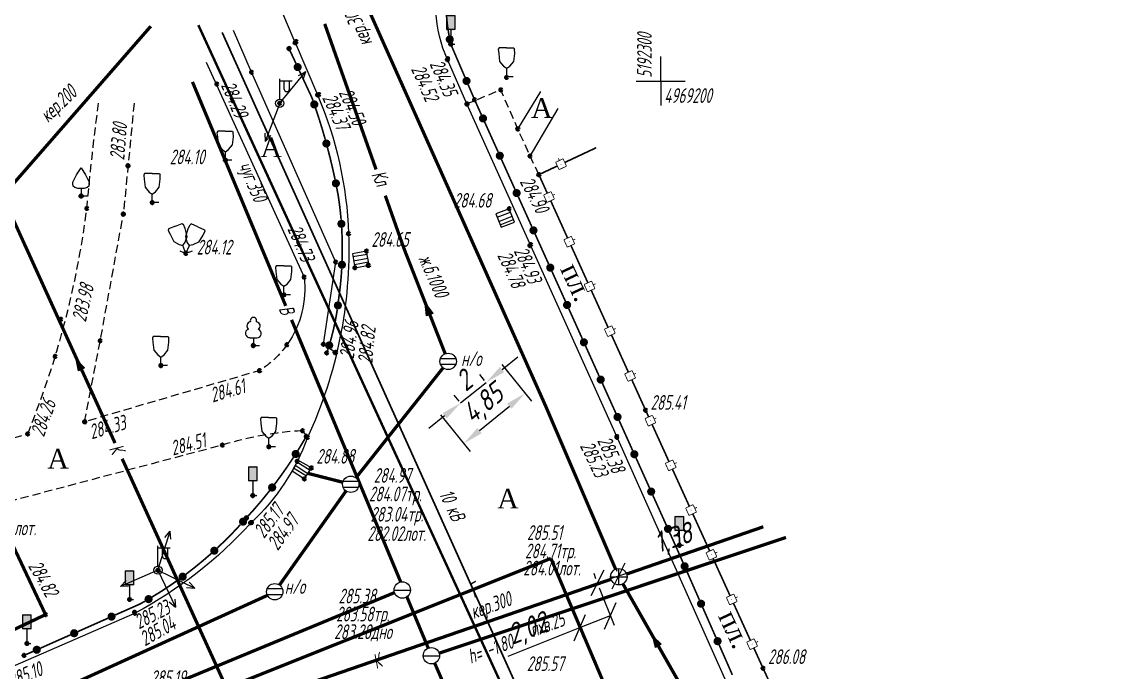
# Model space of a CAD drawing. Header units: metres. Extents: x 1687 to 3282, y 1191 to 1671.
# Drawn here: x 1849.5 to 1916.3, y 1559.3 to 1599 of the extents above; entities that cross this region are included whole.
import ezdxf

# ---------------------------------------------------------------- set-up
doc = ezdxf.new("R2010")
doc.units = ezdxf.units.M
doc.set_wipeout_variables(frame=1)
for name, pattern in [('COMMUN', [6, 5, -1]), ('DASHED', [0.75, 0.5, -0.25]), ('DASHEDX2', [1.5, 1, -0.5])]:
    doc.linetypes.add(name, pattern=pattern)
for name, color, linetype, lineweight, transparency in [('51361400', 7, 'Continuous', 18, 0.65), ('51361800', 7, 'Continuous', 18, 0.65), ('51361810', 7, 'Continuous', 18, 0.65), ('51472300', 7, 'Continuous', 18, 0.65), ('71133100', 7, 'Continuous', 18, 0.65), ('71133200', 7, 'Continuous', 18, 0.65), ('71133300', 7, 'Continuous', 18, 0.65), ('82211000', 7, 'Continuous', 18, 0.65), ('82212000', 7, 'Continuous', 18, 0.65), ('Commun', 7, 'Continuous', 18, 0.65), ('GEO_POINTS', 7, 'Continuous', 18, 0.65), ('Grid', 7, 'Continuous', 18, 0.65), ('Otm', 7, 'Continuous', 18, 0.65), ('Sit', 7, 'Continuous', 18, 0.65), ('Text', 7, 'Continuous', 18, 0.65), ('Text_com', 7, 'Continuous', 18, 0.65), ('Us_znak', 7, 'Continuous', 18, 0.65), ('Us_znak_fon', 7, 'Continuous', 18, 0.65), ('Рамка и сетка', 7, 'Continuous', 18, 0.65)]:
    doc.layers.add(name, color=color, linetype=linetype, lineweight=lineweight, transparency=transparency)
doc.styles.add('eskd', font='ESKD1.shx', dxfattribs={"width": 1.2, "oblique": 15})
doc.styles.get("Standard").update_dxf_attribs({"font": 'GOST_0.TTF', "oblique": 15})
doc.styles.add('style1', font='times.ttf', dxfattribs={"height": 1})
doc.linetypes.add('KABELww_500', pattern='A,0.0001,-0.4,[131,ltypeshp.shx,S=0.4,R=90,X=0.4,Y=-0.4],0.2,[131,ltypeshp.shx,S=0.2,R=90,X=0.4,Y=-0.2],3.6,[131,ltypeshp.shx,S=0.2,R=-90,X=-0.4,Y=0.2],0.2,[131,ltypeshp.shx,S=0.4,R=-90,X=-0.4,Y=0.4],-0.8,4,-0.4', length=9.6001)
doc.linetypes.add('ПОДЗ_ЛИНИИ_СВЯЗИ', pattern='A,4.8,-0.2,[133,ltypeshp.shx,S=0.2,R=0,X=-0.2,Y=0],-0.2,4.8,-2', length=12)
doc.dimstyles.new('ISO-25', dxfattribs={"dimtxt": 2.5, "dimasz": 2.5, "dimexe": 1.25, "dimexo": 0.625, "dimtad": 1, "dimtxsty": 'Standard', "dimcen": 2.5, "dimadec": 0, "dimazin": 0, "dimtfac": 1, "dimtmove": 0, "dimatfit": 3, "dimfxl": 1, "dimarcsym": 0})

# ---------------------------------------------------------------- blocks, each defined once
blk = doc.blocks.new('71133200')
for p, q in [((-0.924145, 3.560442), (-1.024145, 3.360442)), ((-1.024145, 3.360442), (-0.977382, 2.864397)), ((-0.977382, 2.864397), (-0.861899, 1.88241)), ((-0.024145, 3.560442), (-0.924145, 3.560442)), ((-0.024145, 3.560442), (0.875855, 3.560442)), ((0.861899, 1.88241), (0.975974, 2.864397)), ((0.875855, 3.560442), (0.958164, 3.395824)), ((0.975974, 2.864397), (0.958164, 3.395824)), ((-0.861899, 1.88241), (-0.374616, 1.28565)), ((0.401375, 1.321765), (0.861899, 1.88241)), ((-0.374616, 1.28565), (0, 1.039723)), ((0, 1.039723), (0.401375, 1.321765)), ((0, 0), (0, 1.039723)), ((0.8, 0), (0, 0))]:
    blk.add_line(p, q)
at = {"style": 'eskd', "oblique": 14.99997778}
blk.add_attdef('Z', (1.873004, -0.239356), '', height=2, dxfattribs=at)
blk = doc.blocks.new('71133100')
for p, q in [((-0.39, 0.96), (0.43, 0.96)), ((0, 0.96), (0, 0)), ((0, 0), (0.75, 0))]:
    blk.add_line(p, q)
for centre, radius, start, end in [((-0.26, 2.38), 0.52, 101.09, 227.21), ((0.01, 3.04), 0.39, 339.52, 198.62), ((0.33, 2.4), 0.5, 301.87, 85.62), ((-0.44, 1.5), 0.538, 107.1058, 275.2306), ((0.46, 1.48), 0.52, 267.04, 76.7)]:
    blk.add_arc(centre, radius, start, end)
at = {"style": 'eskd', "oblique": 15}
blk.add_attdef('Z', (1.7, -0.17), '', height=2, dxfattribs=at)
blk = doc.blocks.new('71133300')
for p, q in [((0, 0.91), (0, 0)), ((0, 0), (0.76, 0))]:
    blk.add_line(p, q)
blk.add_lwpolyline([(0, 0.91), (-0.38, 0.91), (-0.76, 1.03), (-0.95, 1.21), (-1.01, 1.47), (-0.99, 1.69), (-0.54, 2.57), (0, 3.42), (0.54, 2.57), (0.99, 1.69), (1.01, 1.47), (0.95, 1.21), (0.76, 1.03), (0.39, 0.91)], close=True)
at = {"style": 'eskd', "oblique": 15}
blk.add_attdef('Z', (1.77, -0.69), '', height=2, dxfattribs=at)
blk = doc.blocks.new('51472300')
for p, q in [((0, 0.5), (0, 3)), ((0, 2.75), (1.5, 2.75)), ((0.54, 1.74), (0.54, 2.75)), ((1.2, 1.74), (1.2, 2.75))]:
    blk.add_line(p, q)
at = {"color": 7}
for radius in [0.5, 0.05]:
    blk.add_circle((0, 0), radius, dxfattribs=at)
blk.add_arc((0.87, 1.75), 0.331, 182.1567, 357.8433)
at = {"oblique": 15}
blk.add_attdef('Z', (1.02, -1.37), '', height=2, dxfattribs=at)
blk = doc.blocks.new('*U57')
at = {"layer": '82212000', "linetype": 'Continuous', "ltscale": 0.5}
blk.add_hatch(color=256, dxfattribs=at).paths.add_polyline_path([(5192293.89, 4969194.909, 1), (5192293.935, 4969194.93, 1)], flags=0)
at = {"layer": '82212000', "ltscale": 0.5, "const_width": 0.1}
blk.add_lwpolyline([(5192294.139, 4969195.026), (5192296.057, 4969195.926)], dxfattribs=at)
at = {"layer": '82212000', "linetype": 'Continuous', "ltscale": 0.5, "const_width": 0.05}
for points in [[(5192293.58, 4969195.04), (5192294.033, 4969195.252)], [(5192293.793, 4969194.587), (5192293.58, 4969195.04)], [(5192293.807, 4969195.146), (5192293.743, 4969195.282)], [(5192294.033, 4969195.252), (5192294.245, 4969194.799)], [(5192294.245, 4969194.799), (5192293.793, 4969194.587)]]:
    blk.add_lwpolyline(points, dxfattribs=at)
at = {"layer": '82212000', "linetype": 'Continuous', "ltscale": 0.5, "flags": 128}
blk.add_lwpolyline([(5192292.555, 4969194.282, 0.1, 0.1, 0), (5192293.686, 4969194.813, 0, 0, 0)], format="xyseb", dxfattribs=at)
blk = doc.blocks.new('*U63')
at = {"layer": '82211000', "linetype": 'Continuous', "ltscale": 0.5}
for points in [[(5192277.708, 4969201.079, 1), (5192277.919, 4969200.626, 1)], [(5192278.75, 4969198.807, 1), (5192278.913, 4969198.334, 1)], [(5192279.504, 4969196.424, 1), (5192279.636, 4969195.941, 1)], [(5192280.099, 4969193.996, 1), (5192280.198, 4969193.506, 1)], [(5192280.471, 4969191.526, 1), (5192280.507, 4969191.027, 1)], [(5192280.533, 4969189.028, 1), (5192280.509, 4969188.528, 1)], [(5192280.304, 4969186.54, 1), (5192280.239, 4969186.044, 1)], [(5192279.815, 4969184.09, 1), (5192279.669, 4969183.612, 1)]]:
    blk.add_hatch(color=256, dxfattribs=at).paths.add_polyline_path(points, flags=0)
at = {"layer": '82211000', "linetype": 'Continuous', "ltscale": 0.5, "flags": 128}
blk.add_lwpolyline([(5192277.285, 4969201.985, 0.1, 0.1, 0), (5192277.708, 4969201.079, 0, 0, 0)], format="xyseb", dxfattribs=at)
at = {"layer": '82211000', "linetype": 'Continuous', "ltscale": 0.5}
for points in [[(5192277.919, 4969200.626, 0.1, 0.1, 0), (5192278.688, 4969198.979, 0.1, 0.1, -0.00121), (5192278.749, 4969198.807, 0, 0, 0)], [(5192280.198, 4969193.506, 0.1, 0.1, -0.00351), (5192280.296, 4969192.984, 0.1, 0.1, -0.017337), (5192280.47, 4969191.526, 0, 0, 0)], [(5192280.508, 4969188.528, 0.1, 0.1, -0.022448), (5192280.313, 4969186.638, 0.1, 0.1, -0.00164), (5192280.302, 4969186.54, 0, 0, 0)]]:
    blk.add_lwpolyline(points, format="xyseb", dxfattribs=at)
at = {"layer": '82211000', "linetype": 'Continuous', "ltscale": 0.5, "const_width": 0.1}
for points in [[(5192278.912, 4969198.334, -0.013212), (5192279.503, 4969196.424, -0.013212)], [(5192279.635, 4969195.941, -0.013212), (5192280.098, 4969193.996, -0.013212)], [(5192280.506, 4969191.027, -0.023611), (5192280.531, 4969189.028, -0.023611)], [(5192280.237, 4969186.044, -0.033313), (5192279.813, 4969184.091, -0.033313)]]:
    blk.add_lwpolyline(points, format="xyb", dxfattribs=at)
at = {"layer": '82211000', "ltscale": 0.5, "const_width": 0.1}
blk.add_lwpolyline([(5192279.667, 4969183.613, -0.003812), (5192279.594, 4969183.396, -0.003812)], format="xyb", dxfattribs=at)
blk = doc.blocks.new('*U64')
at = {"layer": '82211000', "linetype": 'Continuous', "ltscale": 0.5}
for points in [[(5192277.826, 4969177.431, 1), (5192277.558, 4969177.009, 1)], [(5192276.408, 4969175.373, 1), (5192276.102, 4969174.977, 1)], [(5192274.645, 4969173.274, 1), (5192274.312, 4969172.901, 1)], [(5192272.905, 4969171.48, 1), (5192272.536, 4969171.143, 1)], [(5192270.989, 4969169.876, 1), (5192270.586, 4969169.58, 1)], [(5192268.916, 4969168.481, 1), (5192268.484, 4969168.228, 1)], [(5192266.67, 4969167.389, 1), (5192266.213, 4969167.186, 1)], [(5192264.385, 4969166.375, 1), (5192263.928, 4969166.173, 1)], [(5192262.099, 4969165.362, 1), (5192261.642, 4969165.16, 1)]]:
    blk.add_hatch(color=256, dxfattribs=at).paths.add_polyline_path(points, flags=0)
at = {"layer": '82211000', "linetype": 'Continuous', "ltscale": 0.5, "flags": 128}
blk.add_lwpolyline([(5192278.338, 4969178.29, 0.1, 0.1, -0.00914), (5192277.825, 4969177.432, 0, 0, 0)], format="xyseb", dxfattribs=at)
at = {"layer": '82211000', "linetype": 'Continuous', "ltscale": 0.5, "const_width": 0.1}
for points in [[(5192277.557, 4969177.01, -0.018281), (5192276.407, 4969175.374, -0.018281)], [(5192274.311, 4969172.901, -0.020827), (5192272.905, 4969171.481, -0.020827)], [(5192272.535, 4969171.144, -0.020827), (5192270.988, 4969169.877, -0.020827)], [(5192270.585, 4969169.581, -0.020827), (5192268.915, 4969168.482, -0.020827)]]:
    blk.add_lwpolyline(points, format="xyb", dxfattribs=at)
at = {"layer": '82211000', "linetype": 'Continuous', "ltscale": 0.5}
for points in [[(5192276.101, 4969174.978, 0.1, 0.1, -0.02004), (5192274.677, 4969173.312, 0.1, 0.1, -0.000521), (5192274.644, 4969173.275, 0, 0, 0)], [(5192268.483, 4969168.229, 0.1, 0.1, -0.003722), (5192268.172, 4969168.054, 0.1, 0.1, 0), (5192266.67, 4969167.389, 0, 0, 0)]]:
    blk.add_lwpolyline(points, format="xyseb", dxfattribs=at)
at = {"layer": '82211000', "linetype": 'Continuous', "ltscale": 0.5, "const_width": 0.1}
for points in [[(5192266.213, 4969167.186), (5192264.385, 4969166.375)], [(5192263.928, 4969166.173), (5192262.099, 4969165.362)]]:
    blk.add_lwpolyline(points, dxfattribs=at)
at = {"layer": '82211000', "ltscale": 0.5, "const_width": 0.1}
blk.add_lwpolyline([(5192261.642, 4969165.16), (5192261.094, 4969164.917)], dxfattribs=at)
blk = doc.blocks.new('*U73')
at = {"layer": '82212000', "linetype": 'Continuous', "ltscale": 0.5}
for points in [[(5192293.164, 4969192.939, 1), (5192293.185, 4969192.893, 1)], [(5192294.403, 4969190.207, 1), (5192294.423, 4969190.161, 1)], [(5192295.642, 4969187.474, 1), (5192295.662, 4969187.429, 1)], [(5192296.88, 4969184.742, 1), (5192296.901, 4969184.696, 1)], [(5192298.119, 4969182.01, 1), (5192298.14, 4969181.964, 1)], [(5192299.359, 4969179.278, 1), (5192299.38, 4969179.232, 1)], [(5192300.602, 4969176.548, 1), (5192300.623, 4969176.502, 1)], [(5192301.846, 4969173.818, 1), (5192301.867, 4969173.772, 1)], [(5192303.089, 4969171.087, 1), (5192303.11, 4969171.042, 1)], [(5192304.333, 4969168.357, 1), (5192304.354, 4969168.312, 1)], [(5192305.576, 4969165.627, 1), (5192305.597, 4969165.582, 1)]]:
    blk.add_hatch(color=256, dxfattribs=at).paths.add_polyline_path(points, flags=0)
at = {"layer": '82212000', "linetype": 'Continuous', "ltscale": 0.5, "flags": 128}
blk.add_lwpolyline([(5192292.555, 4969194.282, 0.1, 0.1, 0), (5192293.071, 4969193.144, 0, 0, 0)], format="xyseb", dxfattribs=at)
at = {"layer": '82212000', "linetype": 'Continuous', "ltscale": 0.5}
for points, const_width in [([(5192292.843, 4969193.041), (5192293.299, 4969193.247)], 0.05), ([(5192293.05, 4969192.585), (5192292.843, 4969193.041)], 0.05), ([(5192293.299, 4969193.247), (5192293.505, 4969192.792)], 0.05), ([(5192293.402, 4969193.019), (5192293.539, 4969193.081)], 0.05), ([(5192293.505, 4969192.792), (5192293.05, 4969192.585)], 0.05), ([(5192293.278, 4969192.688), (5192294.31, 4969190.411)], 0.1), ([(5192294.082, 4969190.308), (5192294.538, 4969190.515)], 0.05), ([(5192294.289, 4969189.853), (5192294.082, 4969190.308)], 0.05), ([(5192294.538, 4969190.515), (5192294.744, 4969190.059)], 0.05), ([(5192294.641, 4969190.287), (5192294.777, 4969190.349)], 0.05), ([(5192294.744, 4969190.059), (5192294.289, 4969189.853)], 0.05), ([(5192294.516, 4969189.956), (5192295.549, 4969187.679)], 0.1), ([(5192295.321, 4969187.576), (5192295.776, 4969187.782)], 0.05), ([(5192295.776, 4969187.782), (5192295.983, 4969187.327)], 0.05), ([(5192295.527, 4969187.121), (5192295.321, 4969187.576)], 0.05), ([(5192295.983, 4969187.327), (5192295.527, 4969187.121)], 0.05), ([(5192295.755, 4969187.224), (5192296.787, 4969184.947)], 0.1), ([(5192295.88, 4969187.555), (5192296.016, 4969187.617)], 0.05), ([(5192296.56, 4969184.844), (5192297.015, 4969185.05)], 0.05), ([(5192297.015, 4969185.05), (5192297.222, 4969184.595)], 0.05), ([(5192296.766, 4969184.388), (5192296.56, 4969184.844)], 0.05), ([(5192297.222, 4969184.595), (5192296.766, 4969184.388)], 0.05), ([(5192296.994, 4969184.491), (5192298.026, 4969182.215)], 0.1), ([(5192297.118, 4969184.822), (5192297.255, 4969184.884)], 0.05), ([(5192297.798, 4969182.111), (5192298.254, 4969182.318)], 0.05), ([(5192298.254, 4969182.318), (5192298.46, 4969181.862)], 0.05), ([(5192298.005, 4969181.656), (5192297.798, 4969182.111)], 0.05), ([(5192298.46, 4969181.862), (5192298.005, 4969181.656)], 0.05), ([(5192298.357, 4969182.09), (5192298.494, 4969182.152)], 0.05), ([(5192299.038, 4969179.379), (5192299.493, 4969179.586)], 0.05), ([(5192299.245, 4969178.924), (5192299.038, 4969179.379)], 0.05), ([(5192299.7, 4969179.131), (5192299.245, 4969178.924)], 0.05), ([(5192299.473, 4969179.028), (5192300.509, 4969176.752)], 0.1), ([(5192299.493, 4969179.586), (5192299.7, 4969179.131)], 0.05), ([(5192299.597, 4969179.359), (5192299.733, 4969179.421)], 0.05), ([(5192300.282, 4969176.649), (5192300.737, 4969176.856)], 0.05), ([(5192300.489, 4969176.194), (5192300.282, 4969176.649)], 0.05), ([(5192300.944, 4969176.401), (5192300.489, 4969176.194)], 0.05), ([(5192300.716, 4969176.297), (5192301.753, 4969174.022)], 0.1), ([(5192300.737, 4969176.856), (5192300.944, 4969176.401)], 0.05), ([(5192300.84, 4969176.629), (5192300.977, 4969176.691)], 0.05), ([(5192301.525, 4969173.919), (5192301.98, 4969174.126)], 0.05), ([(5192301.732, 4969173.464), (5192301.525, 4969173.919)], 0.05), ([(5192302.187, 4969173.671), (5192301.732, 4969173.464)], 0.05), ([(5192301.98, 4969174.126), (5192302.187, 4969173.671)], 0.05), ([(5192302.084, 4969173.898), (5192302.22, 4969173.961)], 0.05), ([(5192301.96, 4969173.567), (5192302.996, 4969171.292)], 0.1), ([(5192302.769, 4969171.189), (5192303.224, 4969171.396)], 0.05), ([(5192302.976, 4969170.734), (5192302.769, 4969171.189)], 0.05), ([(5192303.431, 4969170.941), (5192302.976, 4969170.734)], 0.05), ([(5192303.224, 4969171.396), (5192303.431, 4969170.941)], 0.05), ([(5192303.327, 4969171.168), (5192303.464, 4969171.23)], 0.05), ([(5192303.203, 4969170.837), (5192304.24, 4969168.562)], 0.1), ([(5192304.012, 4969168.458), (5192304.467, 4969168.666)], 0.05), ([(5192304.219, 4969168.003), (5192304.012, 4969168.458)], 0.05), ([(5192304.467, 4969168.666), (5192304.674, 4969168.211)], 0.05), ([(5192304.571, 4969168.438), (5192304.707, 4969168.5)], 0.05), ([(5192304.674, 4969168.211), (5192304.219, 4969168.003)], 0.05), ([(5192304.447, 4969168.107), (5192305.483, 4969165.832)], 0.1), ([(5192305.256, 4969165.728), (5192305.711, 4969165.935)], 0.05), ([(5192305.463, 4969165.273), (5192305.256, 4969165.728)], 0.05), ([(5192305.711, 4969165.935), (5192305.918, 4969165.48)], 0.05), ([(5192305.814, 4969165.708), (5192305.951, 4969165.77)], 0.05), ([(5192305.918, 4969165.48), (5192305.463, 4969165.273)], 0.05)]:
    blk.add_lwpolyline(points, dxfattribs=dict(at, const_width=const_width))
for points in [[(5192298.233, 4969181.759, 0.1, 0.1, 0), (5192299.077, 4969179.896, 0.1, 0.1, 0), (5192299.266, 4969179.483, 0, 0, 0)], [(5192305.69, 4969165.377, 0.1, 0.1, 0), (5192306.258, 4969164.131, 0.1, 0.1, 0), (5192306.73, 4969163.103, 0, 0, 0)]]:
    blk.add_lwpolyline(points, format="xyseb", dxfattribs=at)
blk = doc.blocks.new('*U74')
at = {"layer": '82211000', "linetype": 'Continuous', "ltscale": 0.5}
for points in [[(5192286.872, 4969204.778, 1), (5192286.88, 4969205.277, 1)], [(5192287.16, 4969202.299, 1), (5192287.059, 4969202.788, 1)], [(5192288.234, 4969199.775, 1), (5192288.037, 4969200.234, 1)]]:
    blk.add_hatch(color=256, dxfattribs=at).paths.add_polyline_path(points, flags=0)
at = {"layer": '82211000', "ltscale": 0.5, "const_width": 0.1}
blk.add_lwpolyline([(5192286.883, 4969205.277, -0.031378), (5192287.027, 4969206.7, -0.031378)], format="xyb", dxfattribs=at)
at = {"layer": '82211000', "linetype": 'Continuous', "ltscale": 0.5, "const_width": 0.1}
blk.add_lwpolyline([(5192287.062, 4969202.789, -0.043884), (5192286.875, 4969204.778, -0.043884)], format="xyb", dxfattribs=at)
at = {"layer": '82211000', "linetype": 'Continuous', "ltscale": 0.5}
blk.add_lwpolyline([(5192288.037, 4969200.234, 0.1, 0.1, 0), (5192287.174, 4969202.25, 0.1, 0.1, -0.001096), (5192287.163, 4969202.299, 0, 0, 0)], format="xyseb", dxfattribs=at)
at = {"layer": '82211000', "linetype": 'Continuous', "ltscale": 0.5, "flags": 128}
blk.add_lwpolyline([(5192288.628, 4969198.856, 0.1, 0.1, 0), (5192288.234, 4969199.775, 0, 0, 0)], format="xyseb", dxfattribs=at)
blk = doc.blocks.new('*U76')
at = {"layer": '82211000', "linetype": 'Continuous', "ltscale": 0.5}
for points in [[(5192289.039, 4969197.944, 1), (5192289.245, 4969197.488, 1)], [(5192290.067, 4969195.665, 1), (5192290.272, 4969195.209, 1)], [(5192291.094, 4969193.386, 1), (5192291.3, 4969192.93, 1)], [(5192292.122, 4969191.107, 1), (5192292.327, 4969190.651, 1)], [(5192293.15, 4969188.828, 1), (5192293.355, 4969188.372, 1)], [(5192294.177, 4969186.549, 1), (5192294.383, 4969186.093, 1)], [(5192295.205, 4969184.27, 1), (5192295.41, 4969183.814, 1)], [(5192296.232, 4969181.991, 1), (5192296.438, 4969181.535, 1)], [(5192297.26, 4969179.712, 1), (5192297.465, 4969179.256, 1)], [(5192298.287, 4969177.432, 1), (5192298.493, 4969176.977, 1)], [(5192299.315, 4969175.153, 1), (5192299.521, 4969174.698, 1)], [(5192300.343, 4969172.874, 1), (5192300.548, 4969172.419, 1)], [(5192301.362, 4969170.592, 1), (5192301.563, 4969170.134, 1)], [(5192302.368, 4969168.303, 1), (5192302.569, 4969167.845, 1)], [(5192303.375, 4969166.015, 1), (5192303.576, 4969165.557, 1)]]:
    blk.add_hatch(color=256, dxfattribs=at).paths.add_polyline_path(points, flags=0)
at = {"layer": '82211000', "linetype": 'Continuous', "ltscale": 0.5, "flags": 128}
blk.add_lwpolyline([(5192288.628, 4969198.856, 0.1, 0.1, 0), (5192289.039, 4969197.944, 0, 0, 0)], format="xyseb", dxfattribs=at)
at = {"layer": '82211000', "linetype": 'Continuous', "ltscale": 0.5, "const_width": 0.1}
for points in [[(5192289.245, 4969197.488), (5192290.067, 4969195.665)], [(5192290.272, 4969195.209), (5192291.094, 4969193.386)], [(5192291.3, 4969192.93), (5192292.122, 4969191.107)], [(5192292.327, 4969190.651), (5192293.15, 4969188.828)], [(5192293.355, 4969188.372), (5192294.177, 4969186.549)], [(5192294.383, 4969186.093), (5192295.205, 4969184.27)], [(5192295.41, 4969183.814), (5192296.232, 4969181.991)], [(5192296.438, 4969181.535), (5192297.26, 4969179.712)], [(5192297.465, 4969179.256), (5192298.287, 4969177.432)], [(5192298.493, 4969176.977), (5192299.315, 4969175.153)], [(5192299.521, 4969174.698), (5192300.343, 4969172.874)], [(5192301.563, 4969170.134), (5192302.368, 4969168.303)], [(5192302.569, 4969167.845), (5192303.375, 4969166.015)], [(5192303.576, 4969165.557), (5192304.381, 4969163.726)]]:
    blk.add_lwpolyline(points, dxfattribs=at)
at = {"layer": '82211000', "linetype": 'Continuous', "ltscale": 0.5}
blk.add_lwpolyline([(5192300.548, 4969172.419, 0.1, 0.1, 0), (5192300.957, 4969171.512, 0.1, 0.1, 0), (5192301.362, 4969170.592, 0, 0, 0)], format="xyseb", dxfattribs=at)
blk = doc.blocks.new('51361400a')
at = {"style": 'eskd', "oblique": 15}
for tag, p in [('Z', (1.72, 1.4)), ('Z1', (1.72, -1)), ('Z2', (1.72, -3.4))]:
    blk.add_attdef(tag, p, '', height=2, dxfattribs=at)
at = {"color": 7}
blk.add_wipeout([(-0.1, 1), (-0.29, 0.96), (-0.47, 0.89), (-0.64, 0.78), (-0.78, 0.64), (-0.89, 0.47), (-0.96, 0.29), (-1, 0.1), (-1, -0.1), (-0.96, -0.29), (-0.89, -0.47), (-0.78, -0.64), (-0.64, -0.78), (-0.47, -0.89), (-0.29, -0.96), (-0.1, -1), (0.1, -1), (0.29, -0.96), (0.47, -0.89), (0.64, -0.78), (0.78, -0.64), (0.89, -0.47), (0.96, -0.29), (1, -0.1), (1, 0.1), (0.96, 0.29), (0.89, 0.47), (0.78, 0.64), (0.64, 0.78), (0.47, 0.89), (0.29, 0.96), (0.1, 1)], dxfattribs=at)
blk.add_line((-1, 0), (1, 0))
blk.add_circle((0, 0), 1)
blk = doc.blocks.new('51361800a')
at = {"style": 'eskd', "oblique": 15}
for tag, p in [('Z', (1.72, 1.4)), ('Z1', (1.72, -1)), ('Z2', (1.72, -3.4))]:
    blk.add_attdef(tag, p, '', height=2, dxfattribs=at)
at = {"color": 7}
blk.add_wipeout([(-0.1, 1), (-0.29, 0.96), (-0.47, 0.89), (-0.64, 0.78), (-0.78, 0.64), (-0.89, 0.47), (-0.96, 0.29), (-1, 0.1), (-1, -0.1), (-0.96, -0.29), (-0.89, -0.47), (-0.78, -0.64), (-0.64, -0.78), (-0.47, -0.89), (-0.29, -0.96), (-0.1, -1), (0.1, -1), (0.29, -0.96), (0.47, -0.89), (0.64, -0.78), (0.78, -0.64), (0.89, -0.47), (0.96, -0.29), (1, -0.1), (1, 0.1), (0.96, 0.29), (0.89, 0.47), (0.78, 0.64), (0.64, 0.78), (0.47, 0.89), (0.29, 0.96), (0.1, 1)], dxfattribs=at)
for p, q in [((-1, 0), (1, 0)), ((0, -1), (0, 1))]:
    blk.add_line(p, q)
blk.add_circle((0, 0), 1)
blk = doc.blocks.new('GRID')
at = {"layer": 'Grid', "color": 104}
blk.add_line((-1.5, 0), (1.5, 0), dxfattribs=at)
for points in [[(0, 0), (0, 1.5)], [(0, 0), (0, -1.5)]]:
    blk.add_lwpolyline(points, dxfattribs=at)
blk = doc.blocks.new('NAPR')
at = {"layer": 'Us_znak', "color": 0, "linetype": 'Continuous', "lineweight": -2}
for p in [(-0.191, 2.038), (0.189, 2.037)]:
    blk.add_line(p, (0, 2.5), dxfattribs=at)
blk.add_lwpolyline([(0, 0), (0, 2.5)], dxfattribs=at)
blk = doc.blocks.new('ZNAK')
at = {"layer": 'Us_znak_fon', "true_color": 0xffffff}
blk.add_hatch(color=7, dxfattribs=at).paths.add_polyline_path([(0.3, 1.8), (-0.3, 1.8), (-0.3, 0.85), (-0.05, 0.85), (-0.05, -0.05), (0.25, -0.05), (0.25, 0.05), (0.05, 0.05), (0.05, 0.85), (0.3, 0.85)])
at = {"layer": 'Us_znak', "color": 0, "linetype": 'Continuous', "lineweight": -2, "ltscale": 10}
blk.add_lwpolyline([(-0.25, 1.75), (0.25, 1.75), (0.25, 0.9), (-0.25, 0.9)], close=True, dxfattribs=at)
at = {"layer": 'Us_znak', "linetype": 'DASHEDX2', "ltscale": 10}
blk.add_lwpolyline([(0, 0.9), (0, 0), (0.25, 0)], dxfattribs=at)
blk = doc.blocks.new('A$C52264BE2')
at = {"layer": 'Sit'}
h = blk.add_hatch(color=32, dxfattribs=at)
h.dxf.hatch_style = 1
h.paths.add_polyline_path([(0, 0.374), (0.714, 0.443), (0.15, 0)])
at = {"layer": 'Sit', "color": 32, "elevation": 285.308}
blk.add_lwpolyline([(0, 0.374), (0.714, 0.443), (0.15, 0), (0, 0.374)], dxfattribs=at)
blk = doc.blocks.new('51361810a')
at = {"style": 'eskd', "oblique": 15}
for tag, p in [('Z', (1.72, 1.4)), ('Z1', (1.72, -1)), ('Z2', (1.72, -3.4))]:
    blk.add_attdef(tag, p, '', height=2, dxfattribs=at)
at = {"color": 7}
blk.add_wipeout([(-0.1, 1), (-0.29, 0.96), (-0.47, 0.89), (-0.64, 0.78), (-0.78, 0.64), (-0.89, 0.47), (-0.96, 0.29), (-1, 0.1), (-1, -0.1), (-0.96, -0.29), (-0.89, -0.47), (-0.78, -0.64), (-0.64, -0.78), (-0.47, -0.89), (-0.29, -0.96), (-0.1, -1), (0.1, -1), (0.29, -0.96), (0.47, -0.89), (0.64, -0.78), (0.78, -0.64), (0.89, -0.47), (0.96, -0.29), (1, -0.1), (1, 0.1), (0.96, 0.29), (0.89, 0.47), (0.78, 0.64), (0.64, 0.78), (0.47, 0.89), (0.29, 0.96), (0.1, 1)], dxfattribs=at)
for p, q in [((0.94, 0.33), (-0.94, 0.33)), ((-0.94, -0.35), (0.94, -0.35))]:
    blk.add_line(p, q)
blk.add_circle((0, 0), 1)
blk = doc.blocks.new('_Oblique')
at = {"color": 0, "linetype": 'ByBlock', "lineweight": -2}
blk.add_line((-0.5, -0.5), (0.5, 0.5), dxfattribs=at)
blk = doc.blocks.new('*D124')
at = {"color": 0, "lineweight": -2, "transparency": 16777216}
for p, q in [((1885.99, 1565.197), (1891.144, 1566.919)), ((1885.902, 1565.458), (1885.791, 1565.789)), ((1884.597, 1565.022), (1884.486, 1565.353)), ((1884.684, 1564.76), (1885.99, 1565.197))]:
    blk.add_line(p, q, dxfattribs=at)
at = {"layer": 'Defpoints', "color": 0, "transparency": 16777216}
for p in [(1884.684, 1564.76), (1884.696, 1564.726), (1886.001, 1565.162, 285.5)]:
    blk.add_point(p, dxfattribs=at)
at = {"color": 0, "lineweight": -2, "transparency": 16777216, "xscale": 1.25, "yscale": 1.25, "zscale": 1.25}
for p, rotation in [((1884.684, 1564.76), 198.4812263645508), ((1885.99, 1565.197), 18.48122636455092)]:
    blk.add_blockref('_Oblique', p, dxfattribs=dict(at, rotation=rotation))
at = {"color": 0, "transparency": 16777216, "insert": (1889.346, 1567.406), "char_height": 1.25, "attachment_point": 5, "rotation": 18.48123}
blk.add_mtext('1,38', dxfattribs=at)
blk = doc.blocks.new('*D125')
at = {"color": 0, "lineweight": -2, "transparency": 16777216}
for p, q in [((1884.8, 1564.47), (1885.71, 1562.184)), ((1882.92, 1563.722), (1883.831, 1561.435)), ((1885.479, 1562.764), (1883.599, 1562.016)), ((1883.599, 1562.016), (1879.218, 1560.271))]:
    blk.add_line(p, q, dxfattribs=at)
at = {"layer": 'Defpoints', "color": 0, "transparency": 16777216}
for p in [(1884.684, 1564.76), (1882.805, 1564.012), (1883.599, 1562.016)]:
    blk.add_point(p, dxfattribs=at)
at = {"color": 0, "lineweight": -2, "transparency": 16777216, "xscale": 1.25, "yscale": 1.25, "zscale": 1.25}
for p, rotation in [((1885.479, 1562.764), 21.71124115080943), ((1883.599, 1562.016), 201.7112411508095)]:
    blk.add_blockref('_Oblique', p, dxfattribs=dict(at, rotation=rotation))
at = {"color": 0, "transparency": 16777216, "insert": (1880.446, 1561.87), "char_height": 1.25, "attachment_point": 5, "rotation": 21.71124}
blk.add_mtext('2,02', dxfattribs=at)
blk = doc.blocks.new('*D199')
at = {"color": 0, "lineweight": -2, "transparency": 16777216}
blk.add_arc((1906.638, 1513.037), 2.694, 139.82847, 217.4859, dxfattribs=at)
at = {"color": 0, "transparency": 16777216}
for points in [[(1904.455, 1514.942), (1904.703, 1514.607), (1905.585, 1515.517)], [(1904.631, 1511.559), (1904.368, 1511.236), (1905.47, 1510.609)]]:
    blk.add_solid(points, dxfattribs=at)
at = {"layer": 'Defpoints', "color": 0, "transparency": 16777216}
for p in [(1882.695, 1569.44, 283.113), (1904.162, 1514.099), (1906.638, 1513.037, 284.537), (1906.638, 1513.037, 284.537), (1899.584, 1498.371, 284.715)]:
    blk.add_point(p, dxfattribs=at)
at = {"color": 0, "transparency": 16777216, "insert": (1903.007, 1513.122), "char_height": 1.25, "attachment_point": 5, "rotation": 88.65718}
blk.add_mtext('131°', dxfattribs=at)
blk = doc.blocks.new('*D230')
at = {"color": 0, "lineweight": -2, "transparency": 16777216}
for p, q in [((1878.847, 1578.102), (1880.674, 1575.873)), ((1877.491, 1574.072), (1879.311, 1575.564)), ((1875.094, 1575.025), (1876.921, 1572.797))]:
    blk.add_line(p, q, dxfattribs=at)
at = {"color": 0, "transparency": 16777216}
for points in [[(1879.179, 1575.725), (1879.443, 1575.403), (1880.278, 1576.357)], [(1877.359, 1574.234), (1877.623, 1573.911), (1876.525, 1573.28)]]:
    blk.add_solid(points, dxfattribs=at)
at = {"layer": 'Defpoints', "color": 0, "transparency": 16777216}
for p in [(1878.649, 1578.344, 284.974), (1880.278, 1576.357), (1874.896, 1575.267, 284.973)]:
    blk.add_point(p, dxfattribs=at)
at = {"color": 0, "transparency": 16777216, "insert": (1877.766, 1575.631), "char_height": 1.25, "attachment_point": 5, "rotation": 39.34424}
blk.add_mtext('4,85', dxfattribs=at)
blk = doc.blocks.new('*D231')
at = {"color": 0, "lineweight": -2, "transparency": 16777216}
for p, q in [((1878.863, 1577.795), (1879.837, 1578.579)), ((1877.794, 1577.129), (1877.497, 1577.499)), ((1876.33, 1575.758), (1877.889, 1577.012)), ((1876.236, 1575.876), (1875.939, 1576.245)), ((1875.356, 1574.975), (1874.382, 1574.192))]:
    blk.add_line(p, q, dxfattribs=at)
at = {"color": 0, "transparency": 16777216}
for points in [[(1878.732, 1577.958), (1878.993, 1577.633), (1877.889, 1577.012)], [(1875.226, 1575.137), (1875.487, 1574.813), (1876.33, 1575.758)]]:
    blk.add_solid(points, dxfattribs=at)
at = {"layer": 'Defpoints', "color": 0, "transparency": 16777216}
for p in [(1877.889, 1577.012), (1877.99, 1576.886, 282.149), (1876.432, 1575.632, 282.149)]:
    blk.add_point(p, dxfattribs=at)
at = {"color": 0, "transparency": 16777216, "insert": (1876.522, 1577.116), "char_height": 1.25, "attachment_point": 5, "rotation": 38.8089}
blk.add_mtext('2', dxfattribs=at)

msp = doc.modelspace()

# ---------------------------------------------------------------- hatches: boundary and pattern name
at = {"layer": 'Рамка и сетка'}
h = msp.add_hatch(color=256, dxfattribs=at)
h.dxf.hatch_style = 1
h.paths.add_polyline_path([(1874.256, 1581.076), (1874.16, 1581.85), (1874.631, 1581.225)])

# ---------------------------------------------------------------- linework, layer by layer
at = {"color": 192, "linetype": 'ПОДЗ_ЛИНИИ_СВЯЗИ', "lineweight": 60, "ltscale": 0.4, "const_width": 0.15, "elevation": 285.573, "flags": 128}
msp.add_lwpolyline([(1860.304, 1598.839), (1878.747, 1558.745)], dxfattribs=at)
at = {"layer": 'Commun', "color": 32, "linetype": 'COMMUN', "ltscale": 0.7, "const_width": 0.2, "flags": 128}
for points, elevation in [([(1885.804, 1565.606), (1881.508, 1575.617), (1868.853, 1603.939)], 285.308), ([(1848.701, 1588.806), (1857.399, 1598.771)], 283.662), ([(1848.458, 1588.14), (1855.213, 1573.308)], 283.662), ([(1855.649, 1572.351), (1862.392, 1557.547)], 283.662), ([(1886.475, 1565.309), (1894.833, 1568.197)], 285.308), ([(1863.072, 1557.256), (1885.524, 1564.991)], 285.308), ([(1886.25, 1564.711), (1893.828, 1551.431)], 285.308)]:
    msp.add_lwpolyline(points, dxfattribs=dict(at, elevation=elevation))
at = {"layer": 'Commun', "color": 1, "linetype": 'KABELww_500', "lineweight": 30, "flags": 128}
msp.add_lwpolyline([(1902.3, 1508.453), (1861.765, 1598.39)], dxfattribs=at)
at = {"layer": 'Commun', "color": 106, "linetype": 'COMMUN', "ltscale": 0.7, "const_width": 0.2, "flags": 128}
for points, elevation in [([(1865.646, 1581.687), (1859.944, 1595.371)], 285.381), ([(1872.667, 1564.834), (1866.001, 1580.835)], 285.381), ([(1875.022, 1560.479), (1896.215, 1567.542)], 285.381), ([(1838.736, 1550.294), (1872.29, 1564.176)], 285.881), ([(1874.354, 1560.784), (1873.048, 1563.92)], 285.381), ([(1874.749, 1559.864), (1888.41, 1528.51)], 285.381)]:
    msp.add_lwpolyline(points, dxfattribs=dict(at, elevation=elevation))
at = {"layer": 'Commun', "color": 4, "linetype": 'COMMUN', "ltscale": 0.7, "const_width": 0.2, "elevation": 287.906, "flags": 128}
for points in [[(1881.85, 1566.264), (1844.615, 1551.399)], [(1881.85, 1566.264), (1918.476, 1479.984)]]:
    msp.add_lwpolyline(points, dxfattribs=at)
at = {"layer": 'GEO_POINTS', "lineweight": 60}
for centre in [(1865.844, 1597.407, 284.278), (1866.225, 1597.766, 284.412), (1866.29, 1597.831, 284.274), (1875.733, 1597.673, 284.475), (1875.529, 1596.732, 284.351), (1875.553, 1596.78, 284.521), (1863.56, 1595.958, 284.334), (1879.144, 1595.645, 284.376), (1861.44, 1595.238, 284.293), (1878.79, 1594.883, 284.677), (1865.278, 1594.064, 284.293), (1867.59, 1594.576, 284.505), (1867.673, 1594.598, 284.366), (1876.722, 1594.02, 284.471), (1877.187, 1594.278, 284.688), (1879.828, 1592.491, 284.809), (1880.58, 1590.838, 284.863), (1856.006, 1590.248, 283.799), (1861.956, 1590.588, 284.103), (1881.114, 1589.704, 284.9), (1853.135, 1588.401, 283.848), (1853.491, 1587.644, 283.883), (1857.485, 1587.999, 283.928), (1879.304, 1587.621, 284.681), (1855.721, 1587.292, 283.938), (1869.483, 1586.101, 284.604), (1880.568, 1585.369, 284.784), (1880.615, 1585.432, 284.928), (1859.546, 1584.898, 284.119), (1870.581, 1585.034, 284.652), (1868.7, 1584.361, 284.764), (1869.874, 1584.016, 284.677), (1870.694, 1584.166, 284.687), (1866.77, 1583.444, 284.726), (1865.532, 1582.363, 284.544), (1851.906, 1580.875, 283.983), (1854.311, 1579.561, 284.015), (1867.946, 1579.348, 284.866), (1863.665, 1579.266, 284.442), (1865.716, 1579.311, 284.728), (1868.153, 1578.818, 284.861), (1868.661, 1578.84, 284.961), (1868.71, 1578.857, 284.818), (1851.554, 1578.599, 284.023), (1858.012, 1578.046, 284.178), (1864.042, 1577.733, 284.61), (1887.636, 1575.318, 285.407), (1853.356, 1574.608, 284.326), (1866.672, 1574.059, 284.883), (1849.877, 1573.872, 284.258), (1866.897, 1573.712, 285.068), (1866.978, 1573.652, 284.869), (1885.883, 1573.711, 285.378), (1885.887, 1573.668, 285.23), (1861.773, 1573.183, 284.513), (1864.613, 1573.084, 284.891), (1866.351, 1572.202, 284.86), (1867.218, 1571.793, 284.876), (1866.786, 1571.124, 284.869), (1869.619, 1570.791, 284.965), (1863.631, 1570.106, 285.028), (1863.236, 1568.734, 285.027), (1863.495, 1568.443, 284.967), (1863.542, 1568.459, 285.166), (1889.698, 1567.066, 285.647), (1857.838, 1565.54, 284.891), (1885.996, 1565.152, 285.514), (1856.1, 1563.76, 285.289), (1850.966, 1562.832, 284.817), (1856.409, 1562.978, 285.232), (1856.431, 1562.919, 285.036), (1849.827, 1561.067, 284.926), (1849.653, 1560.339, 285.104), (1894.817, 1559.553, 286.077)]:
    msp.add_circle(centre, 0.06, dxfattribs=at)
at = {"layer": 'Sit', "flags": 128}
for points, elevation in [([(1911.898, 1517.107), (1904.19, 1533.553), (1898.466, 1545.867), (1892.401, 1559.11), (1885.883, 1573.711), (1876.722, 1594.02), (1875.529, 1596.732, -0.178713), (1875.17, 1602.615, -0.0486), (1876.343, 1605.47, -0.50364)], 287.207), ([(1866.225, 1597.766), (1867.59, 1594.576, -0.092611), (1869.483, 1586.101, -0.11735), (1866.978, 1573.652, -0.118375), (1863.542, 1568.459, -0.086254), (1856.431, 1562.919, 2.557768)], 284.412), ([(1866.77, 1583.444, -0.185201), (1865.735, 1579.339, -0.185201)], 284.293)]:
    msp.add_lwpolyline(points, format="xyb", dxfattribs=dict(at, elevation=elevation))
for points, elevation in [([(1866.225, 1597.766), (1865.467, 1599.556)], 284.412), ([(1868.661, 1578.84), (1867.946, 1579.348), (1868.7, 1584.361), (1863.56, 1595.958), (1862.457, 1598.502)], 284.961), ([(1860.79, 1596.578), (1866.77, 1583.444)], 284.293), ([(1879.828, 1592.491), (1881.231, 1594.789)], 284.809), ([(1880.58, 1590.838), (1882.29, 1593.75)], 284.863), ([(1878.566, 1587.098), (1879.384, 1587.418)], 284.705), ([(1878.665, 1586.845), (1879.483, 1587.165)], 284.705), ([(1878.743, 1586.647), (1879.56, 1586.967)], 284.705), ([(1869.75, 1584.7), (1870.613, 1584.857)], 284.677), ([(1869.796, 1584.447), (1870.659, 1584.604)], 284.677), ([(1869.837, 1584.223), (1870.7, 1584.38)], 284.677), ([(1866.672, 1574.059), (1866.978, 1573.652)], 284.883), ([(1866.326, 1572.16), (1867.13, 1571.656)], 284.869), ([(1866.129, 1571.79), (1866.904, 1571.306)], 284.412), ([(1866.216, 1571.952), (1867.002, 1571.459)], 284.869), ([(1759.231, 1521.366), (1770.496, 1526.075), (1785.335, 1532.427), (1801.839, 1539.512), (1821.004, 1547.845), (1832.034, 1552.493), (1848.327, 1559.397), (1856.431, 1562.919)], 285.93)]:
    msp.add_lwpolyline(points, dxfattribs=dict(at, elevation=elevation))
at = {"layer": 'Sit', "linetype": 'COMMUN', "ltscale": 0.7, "const_width": 0.2, "elevation": 284.965, "flags": 128}
for points in [[(1871.165, 1590.021), (1868.026, 1598.914)], [(1875.389, 1578.763), (1872.855, 1585.232), (1871.729, 1588.422)], [(1869.931, 1571.184), (1875.26, 1577.904)], [(1869.134, 1570.915), (1867.002, 1571.459)], [(1869.33, 1570.383), (1865.897, 1565.537), (1865.265, 1564.641)], [(1864.524, 1564.008), (1849.78, 1557.299)]]:
    msp.add_lwpolyline(points, dxfattribs=at)
at = {"layer": 'Sit', "linetype": 'DASHED', "flags": 128}
for points, elevation in [([(1881.114, 1589.704), (1880.58, 1590.838), (1879.828, 1592.491), (1878.79, 1594.883), (1876.722, 1594.02)], 284.9), ([(1856.375, 1594.068), (1855.721, 1587.292)], 283.799), ([(1853.356, 1574.608), (1853.356, 1574.608), (1854.311, 1579.561), (1855.721, 1587.292)], 284.293), ([(1839.19, 1583.181), (1844.002, 1572.169), (1849.877, 1573.872)], 283.845)]:
    msp.add_lwpolyline(points, dxfattribs=dict(at, elevation=elevation))
for points, elevation in [([(1849.877, 1573.872, 0.065164), (1853.491, 1587.644, -0.01143), (1854.244, 1594.324, -0.455614)], 283.845), ([(1865.735, 1579.339, -0.099677), (1864.042, 1577.733), (1853.356, 1574.608)], 284.293), ([(1866.672, 1574.059, 0.063284), (1861.773, 1573.183), (1845.43, 1568.856)], 284.883)]:
    msp.add_lwpolyline(points, format="xyb", dxfattribs=dict(at, elevation=elevation))
at = {"layer": 'Sit', "flags": 128}
for points, elevation in [([(1878.805, 1586.487), (1879.623, 1586.807), (1879.304, 1587.621), (1878.487, 1587.302)], 284.705), ([(1869.874, 1584.016), (1870.738, 1584.174), (1870.581, 1585.034), (1869.718, 1584.877)], 284.677), ([(1866.786, 1571.124), (1867.218, 1571.793), (1866.387, 1572.274), (1866.033, 1571.61)], 284.869)]:
    msp.add_lwpolyline(points, close=True, dxfattribs=dict(at, elevation=elevation))
at = {"layer": 'Sit', "const_width": 0.2, "elevation": 284.817, "flags": 128}
msp.add_lwpolyline([(1850.966, 1562.832), (1848.706, 1561.761), (1846.527, 1566.386), (1848.787, 1567.457)], close=True, dxfattribs=at)
at = {"layer": 'Рамка и сетка', "elevation": 284.965}
msp.add_lwpolyline([(1874.256, 1581.076), (1874.16, 1581.85), (1874.631, 1581.225), (1874.256, 1581.076)], dxfattribs=at)

# ---------------------------------------------------------------- block references
at = {"layer": '51472300', "color": 7, "xscale": 0.5, "yscale": 0.5, "zscale": 0.5}
for p in [(1865.278, 1594.064, 284.293), (1857.838, 1565.543, 284.891)]:
    msp.add_blockref('51472300', p, dxfattribs=at)
at = {"layer": '71133100', "color": 7, "xscale": 0.5, "yscale": 0.5, "zscale": 0.5}
msp.add_blockref('71133100', (1863.665, 1579.266, 284.442), dxfattribs=at)
at = {"layer": '71133200', "color": 7, "xscale": 0.5, "yscale": 0.5, "zscale": 0.5}
for p in [(1879.148, 1595.679, 284.376), (1861.956, 1590.588, 284.103), (1857.485, 1587.999, 283.928), (1865.532, 1582.363, 284.544), (1858.012, 1578.046, 284.178), (1864.613, 1573.084, 284.891)]:
    msp.add_blockref('71133200', p, dxfattribs=at)
at = {"layer": '71133200', "color": 7, "yscale": 0.5, "zscale": 0.5}
for xscale, rotation in [(0.5, 20.87961880030376), (-0.4999999999999999, 336.1406891415456)]:
    msp.add_blockref('71133200', (1859.546, 1584.898, 284.119), dxfattribs=dict(at, xscale=xscale, rotation=rotation))
at = {"layer": '71133300', "color": 7, "xscale": 0.5, "yscale": 0.5, "zscale": 0.5}
msp.add_blockref('71133300', (1853.135, 1588.401, 283.848), dxfattribs=at)
at = {"layer": '82211000', "color": 7}
for name in ['*U74', '*U63', '*U76', '*U64']:
    msp.add_blockref(name, (-5190411.441, -4967604.578), dxfattribs=at)
at = {"layer": '82212000', "color": 7}
for name in ['*U57', '*U73']:
    msp.add_blockref(name, (-5190411.441, -4967604.578), dxfattribs=at)
at = {"layer": 'Grid', "color": 7, "linetype": 'Continuous'}
msp.add_blockref('GRID', (1888.559, 1595.422), dxfattribs=at)
at = {"layer": 'Sit', "color": 7, "linetype": 'Continuous'}
for p in [(1875.733, 1597.673, 284.475), (1863.631, 1570.106, 285.028), (1889.698, 1567.066, 284.688), (1856.1, 1563.76, 285.289), (1849.827, 1561.067, 284.926)]:
    msp.add_blockref('ZNAK', p, dxfattribs=at)
at = {"layer": 'Sit', "color": 7, "linetype": 'Continuous', "xscale": -1}
for p, rotation in [((1865.278, 1594.064, 284.293), 320.6520785170736), ((1857.838, 1565.543, 284.891), 205.1190370373978)]:
    msp.add_blockref('NAPR', p, dxfattribs=dict(at, rotation=rotation))
at = {"layer": 'Sit', "color": 7, "linetype": 'Continuous'}
for p, rotation in [((1865.278, 1594.064, 284.293), 159.1135311387707), ((1857.838, 1565.543, 284.891), 342.7562816461629), ((1857.838, 1565.543, 284.891), 113.2358015531616), ((1857.838, 1565.543, 284.891), 243.9531114481993)]:
    msp.add_blockref('NAPR', p, dxfattribs=dict(at, rotation=rotation))
at = {"layer": 'Sit', "color": 7}
for p, rotation in [((1853.354, 1577.76, -1.647), 95.59970702842959), ((1888.619, 1560.881, -285.308), 98.41973283803688)]:
    msp.add_blockref('A$C52264BE2', p, dxfattribs=dict(at, rotation=rotation))

# ---------------------------------------------------------------- texts
at = {"layer": 'Otm', "oblique": 13, "width": 0.8}
for s, rotation, p in [('284.52', 293.75595, (1873.287, 1596.158, 284.521)), ('284.35', 293.75595, (1874.42, 1596.476, 284.351)), ('284.29', 292.93933, (1861.669, 1595.168, 284.293)), ('284.50', 292.63358, (1868.873, 1594.73, 284.505)), ('284.37', 293.88676, (1867.859, 1594.404, 284.412)), ('283.80', 85.04716, (1855.773, 1590.569, 283.799)), ('284.90', 297.38171, (1879.926, 1589.278, 284.9)), ('284.73', 292.87749, (1865.735, 1586.39, 284.726)), ('284.78', 294.02314, (1878.559, 1584.776, 284.784)), ('284.93', 294.02314, (1879.564, 1585.049, 284.928)), ('283.98', 76.90594, (1853.425, 1580.667, 283.983)), ('284.96', 81.91448, (1869.797, 1578.423, 284.961)), ('284.82', 84.55635, (1870.933, 1578.118, 284.818)), ('284.61', 16.2322, (1861.178, 1575.784, 284.61)), ('284.26', 70.2333, (1850.863, 1573.64, 284.258)), ('284.33', 16.29883, (1853.788, 1573.534, 284.326)), ('284.51', 14.4061, (1858.747, 1572.541, 284.513)), ('285.38', 294.26981, (1884.665, 1573.467, 285.378)), ('285.23', 295.806, (1883.604, 1573.141, 285.23)), ('285.17', 52.79007, (1864.318, 1567.438, 285.166)), ('284.97', 53.40615, (1865.154, 1566.692, 284.967)), ('284.82', 299.65339, (1849.88, 1565.804, 284.817)), ('285.23', 27.15207, (1856.68, 1561.925, 285.232)), ('285.04', 29.82037, (1857.05, 1560.885, 285.036)), ('285.10', 22.36078, (1848.907, 1558.345, 285.103))]:
    msp.add_text(s, height=0.9, rotation=rotation, dxfattribs=at).set_placement(p)
for s, p in [('284.10', (1858.555, 1590.338, 284.103)), ('284.68', (1875.913, 1587.687, 284.681)), ('284.65', (1870.881, 1585.294, 284.652)), ('284.12', (1860.21, 1584.827, 284.119)), ('285.41', (1887.937, 1575.342, 285.407)), ('284.88', (1867.518, 1572.053, 284.876)), ('284.97', (1871.025, 1570.883, 284.965)), ('284.97', (1871.025, 1570.883, 284.965)), ('284.07тр.', (1870.726, 1569.75, 285.381)), ('283.04тр.', (1870.824, 1568.513, 285.381)), ('281.36лот.', (1846.884, 1567.676, 284.357)), ('282.02лот.', (1870.636, 1567.329, 284.965)), ('286.08', (1895.117, 1559.813, 286.077)), ('285.57', (1880.378, 1559.386, 285.573))]:
    msp.add_text(s, height=0.9, dxfattribs=at).set_placement(p)
at = {"layer": 'Text', "style": 'style1'}
for p in [(1880.646, 1593.171), (1864.101, 1590.773), (1851.077, 1571.75), (1878.572, 1569.315)]:
    msp.add_text('А', height=1.2, dxfattribs=at).set_placement(p)
for p in [(1882.397, 1583.942, 285.022), (1892.046, 1562.743, 285.022)]:
    msp.add_text('пл.', height=1.2, rotation=295.07758, dxfattribs=at).set_placement(p)
at = {"layer": 'Text_com', "oblique": 13, "width": 0.8}
for s, rotation, p in [('кер.300', 113.85633, (1870.958, 1597.751, 568.007)), ('кер.200', 43.61873, (1851.118, 1592.841, 1138.624)), ('чуг.350', 293.14547, (1862.737, 1590.261, 853.315)), ('Кл', 294.56726, (1870.855, 1589.716, 282.899)), ('ж.б.1000', 293.69678, (1873.735, 1584.57, 1139.197)), ('В', 290.43818, (1865.204, 1581.521, 282.899)), ('К', 297.716, (1854.812, 1572.969)), ('Г', 29.25629, (1877.149, 1563.826, 282.238)), ('кер.300', 19.62679, (1877.12, 1562.556, 568.007)), ('пхв.25', 20.39527, (1880.751, 1561.429, 853.315)), ('h= -1.80', 20.39527, (1876.956, 1559.816, 278.725)), ('К', 24.3112, (1871.182, 1559.484, -286.018))]:
    msp.add_text(s, height=0.9, rotation=rotation, dxfattribs=at).set_placement(p)
for s, p in [('н/о', (1876.368, 1578.014, 285.381)), ('285.51', (1880.393, 1567.392, 285.514)), ('284.71тр.', (1880.269, 1566.271, 285.514)), ('284.01лот.', (1880.159, 1565.224, 285.514)), ('н/о', (1865.589, 1564.097, 285.381)), ('285.38', (1868.872, 1563.517, 285.381)), ('283.58тр.', (1868.727, 1562.417, 285.381)), ('283.28дно', (1868.602, 1561.338, 285.381)), ('285.19', (1857.382, 1558.533, -0.114))]:
    msp.add_text(s, height=0.9, dxfattribs=at).set_placement(p)
at = {"layer": 'Text_com', "color": 1, "oblique": 13, "width": 0.8}
msp.add_text('10 кВ ', height=0.9, rotation=295.65484, dxfattribs=at).set_placement((1874.993, 1570.199, 568.007))
at = {"layer": 'Рамка и сетка', "oblique": 13, "width": 0.8}
msp.add_text('5192300', height=0.9, rotation=90, dxfattribs=at).set_placement((1888.015, 1595.617))
msp.add_text('4969200', height=0.9, dxfattribs=at).set_placement((1888.778, 1594.085))

# ---------------------------------------------------------------- next in the draw order: block references
at = {"layer": '51361400', "color": 7, "xscale": 0.5, "yscale": 0.5, "zscale": 0.5}
for p in [(1872.766, 1564.334, 285.381), (1874.546, 1560.322, 285.381)]:
    msp.add_blockref('51361400a', p, dxfattribs=at)
at = {"layer": '51361800', "color": 7, "xscale": 0.5, "yscale": 0.5, "zscale": 0.5}
msp.add_blockref('51361800a', (1886.001, 1565.146, 285.308), dxfattribs=at)
at = {"layer": '51361810', "color": 7, "xscale": 0.5, "yscale": 0.5, "zscale": 0.5}
for p in [(1875.572, 1578.297, 284.965), (1869.619, 1570.791, 284.965), (1864.976, 1564.232, 284.965)]:
    msp.add_blockref('51361810a', p, dxfattribs=at)

# ---------------------------------------------------------------- next in the draw order: dimensions: what is measured, and where the dimension line sits
for p1, p2, distance, override, picture, middle in [((1876.432, 1575.632, 282.149), (1877.99, 1576.886, 282.149), 0.162, {"dimscale": 0.5}, '*D231', (1876.522, 1577.116)), ((1884.684, 1564.76), (1882.805, 1564.012), 2.148, {"dimscale": 0.5, "dimblk1": 'Oblique', "dimblk2": 'Oblique', "dimsah": 1}, '*D125', (1880.446, 1561.87))]:
    dim = msp.add_aligned_dim(p1=p1, p2=p2, distance=distance, dimstyle='ISO-25', override=override)
    dim.commit()
    dim.dimension.update_dxf_attribs({"geometry": picture, "text_midpoint": middle})
for base, p1, p2, angle, override, picture, middle in [((1880.278, 1576.357), (1874.896, 1575.267, 284.973), (1878.649, 1578.344, 284.974), 39.34424, {"dimscale": 0.5}, '*D230', (1878.42, 1574.833)), ((1884.684, 1564.76), (1886.001, 1565.162, 285.5), (1884.696, 1564.726), 198.48123, {"dimscale": 0.5, "dimblk1": 'Oblique', "dimblk2": 'Oblique', "dimsah": 1}, '*D124', (1889.673, 1566.428))]:
    dim = msp.add_linear_dim(base=base, p1=p1, p2=p2, angle=angle, dimstyle='ISO-25', override=override)
    dim.commit()
    dim.dimension.update_dxf_attribs({"geometry": picture, "text_midpoint": middle, "dimtype": 161})
dim = msp.add_angular_dim_2l(base=(1904.162, 1514.099), line1=((1906.638, 1513.037, 284.537), (1882.695, 1569.44, 283.113)), line2=((1899.584, 1498.371, 284.715), (1906.638, 1513.037, 284.537)), dimstyle='ISO-25', override={"dimscale": 0.5})
dim.commit()
dim.dimension.update_dxf_attribs({"geometry": '*D199', "text_midpoint": (1903.007, 1513.122)})

doc.saveas('drawing.dxf')
